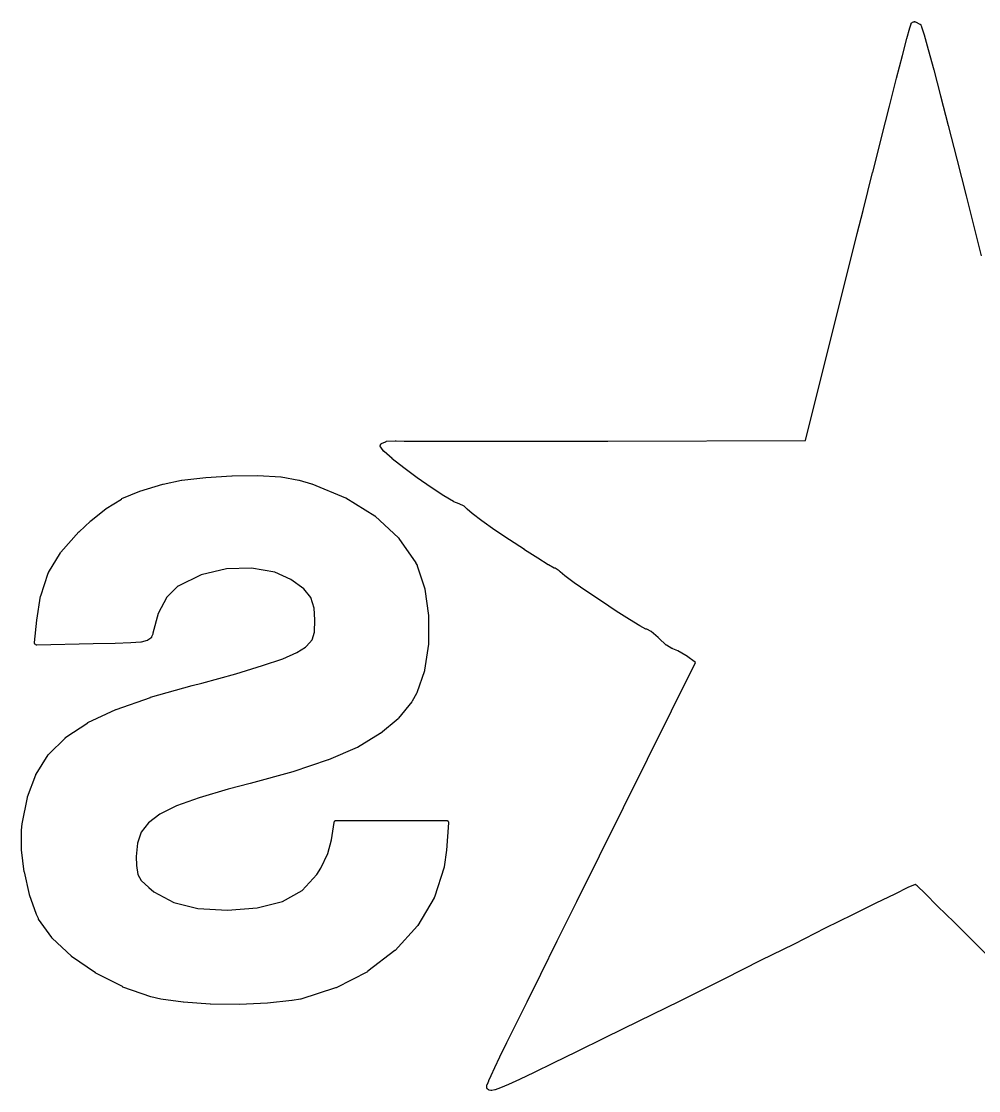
# Model space of a CAD drawing. Extents: x 65.4 to 99.6, y -143.1 to -96.2.
# Drawn here: x 95.485 to 97.555, y -142.633 to -140.321 of the extents above; entities that cross this region are included whole.
import ezdxf

# ---------------------------------------------------------------- set-up
doc = ezdxf.new("R2010")
doc.units = 0
doc.layers.add('BLACK', color=7, linetype='CONTINUOUS')

msp = doc.modelspace()

# ---------------------------------------------------------------- linework, layer by layer
at = {"layer": 'BLACK', "linetype": 'CONTINUOUS'}
for p, q in [((97.3999, -140.358), (97.4063, -140.335)), ((97.4063, -140.335), (97.4064, -140.335)), ((97.4064, -140.335), (97.4091, -140.326)), ((97.4064, -140.335), (97.4064, -140.335)), ((97.4064, -140.335), (97.4064, -140.335)), ((97.4091, -140.326), (97.4091, -140.326)), ((97.4091, -140.326), (97.4092, -140.326)), ((97.4092, -140.326), (97.4093, -140.325)), ((97.4093, -140.325), (97.4094, -140.325)), ((97.4094, -140.325), (97.4095, -140.325)), ((97.4095, -140.325), (97.4096, -140.325)), ((97.4096, -140.325), (97.4097, -140.325)), ((97.4097, -140.325), (97.4099, -140.324)), ((97.4099, -140.324), (97.4101, -140.324)), ((97.4101, -140.324), (97.4102, -140.324)), ((97.4102, -140.324), (97.4103, -140.324)), ((97.4103, -140.324), (97.4106, -140.324)), ((97.4106, -140.324), (97.4108, -140.323)), ((97.4108, -140.323), (97.411, -140.323)), ((97.411, -140.323), (97.4111, -140.323)), ((97.4111, -140.323), (97.4114, -140.323)), ((97.4114, -140.323), (97.4116, -140.323)), ((97.4116, -140.323), (97.4118, -140.323)), ((97.4118, -140.323), (97.412, -140.323)), ((97.412, -140.323), (97.4141, -140.322)), ((97.4141, -140.322), (97.4141, -140.322)), ((97.4141, -140.322), (97.4143, -140.322)), ((97.4143, -140.322), (97.4145, -140.322)), ((97.4145, -140.322), (97.4148, -140.322)), ((97.4148, -140.322), (97.4151, -140.322)), ((97.4151, -140.322), (97.4153, -140.321)), ((97.4153, -140.321), (97.4154, -140.321)), ((97.4154, -140.321), (97.4157, -140.321)), ((97.4157, -140.321), (97.416, -140.321)), ((97.416, -140.321), (97.4162, -140.321)), ((97.4162, -140.321), (97.4164, -140.321)), ((97.4164, -140.321), (97.4167, -140.321)), ((97.4167, -140.321), (97.417, -140.322)), ((97.417, -140.322), (97.4172, -140.322)), ((97.4172, -140.322), (97.4174, -140.322)), ((97.4174, -140.322), (97.4177, -140.322)), ((97.4177, -140.322), (97.4179, -140.322)), ((97.4179, -140.322), (97.4181, -140.322)), ((97.4181, -140.322), (97.4183, -140.322)), ((97.4183, -140.322), (97.4278, -140.327)), ((97.4278, -140.327), (97.4278, -140.327)), ((97.4278, -140.327), (97.428, -140.327)), ((97.428, -140.327), (97.4282, -140.327)), ((97.4282, -140.327), (97.4284, -140.327)), ((97.4284, -140.327), (97.4287, -140.327)), ((97.4287, -140.327), (97.4288, -140.328)), ((97.4288, -140.328), (97.4289, -140.328)), ((97.4289, -140.328), (97.4291, -140.328)), ((97.4291, -140.328), (97.4293, -140.328)), ((97.4293, -140.328), (97.4295, -140.328)), ((97.4295, -140.328), (97.4296, -140.328)), ((97.4296, -140.328), (97.4297, -140.329)), ((97.4297, -140.329), (97.4299, -140.329)), ((97.4299, -140.329), (97.43, -140.329)), ((97.43, -140.329), (97.4301, -140.329)), ((97.4301, -140.329), (97.4314, -140.332)), ((97.4314, -140.332), (97.4314, -140.332)), ((97.4314, -140.332), (97.4315, -140.333)), ((97.4315, -140.333), (97.4316, -140.333)), ((97.4316, -140.333), (97.437, -140.35)), ((97.3902, -140.395), (97.3999, -140.358)), ((97.3999, -140.358), (97.3999, -140.358)), ((97.3999, -140.358), (97.3999, -140.358)), ((97.437, -140.35), (97.437, -140.35)), ((97.437, -140.35), (97.437, -140.35)), ((97.437, -140.35), (97.4371, -140.35)), ((97.4371, -140.35), (97.4459, -140.382)), ((97.4459, -140.382), (97.446, -140.382)), ((97.446, -140.382), (97.446, -140.382)), ((97.446, -140.382), (97.4579, -140.426)), ((97.3775, -140.444), (97.3902, -140.395)), ((97.3902, -140.395), (97.3902, -140.395)), ((97.4579, -140.426), (97.4579, -140.426)), ((97.4579, -140.426), (97.4579, -140.426)), ((97.4579, -140.426), (97.4724, -140.482)), ((97.3623, -140.504), (97.3775, -140.444)), ((97.3775, -140.444), (97.3775, -140.444)), ((97.4724, -140.482), (97.4724, -140.482)), ((97.4724, -140.482), (97.4724, -140.482)), ((97.4724, -140.482), (97.4892, -140.546)), ((97.3449, -140.572), (97.3623, -140.504)), ((97.3623, -140.504), (97.3623, -140.504)), ((97.3623, -140.504), (97.3623, -140.504)), ((97.4892, -140.546), (97.4893, -140.546)), ((97.4893, -140.546), (97.5079, -140.619)), ((97.3258, -140.648), (97.3449, -140.572)), ((97.3449, -140.572), (97.3449, -140.572)), ((97.3449, -140.572), (97.3449, -140.572)), ((97.5079, -140.619), (97.5079, -140.619)), ((97.5079, -140.619), (97.5079, -140.619)), ((97.5079, -140.619), (97.528, -140.698)), ((97.3052, -140.73), (97.3257, -140.648)), ((97.3257, -140.648), (97.3258, -140.648)), ((97.528, -140.698), (97.528, -140.698)), ((97.528, -140.698), (97.528, -140.698)), ((97.528, -140.698), (97.5491, -140.782)), ((97.2925, -140.78), (97.3052, -140.73)), ((97.3052, -140.73), (97.3052, -140.73)), ((97.3052, -140.73), (97.3052, -140.73)), ((97.1807, -141.227), (97.2925, -140.78)), ((97.2925, -140.78), (97.2925, -140.78)), ((97.2925, -140.78), (97.2925, -140.78)), ((97.5491, -140.782), (97.5491, -140.782)), ((97.5491, -140.782), (97.5605, -140.828)), ((96.261, -141.239), (96.2611, -141.238)), ((96.2611, -141.24), (96.261, -141.239)), ((96.261, -141.239), (96.261, -141.239)), ((96.261, -141.239), (96.261, -141.239)), ((96.261, -141.239), (96.261, -141.239)), ((96.2611, -141.238), (96.2611, -141.238)), ((96.2611, -141.238), (96.2611, -141.238)), ((96.2611, -141.238), (96.2611, -141.238)), ((96.2611, -141.238), (96.2612, -141.238)), ((96.2612, -141.24), (96.2611, -141.24)), ((96.2611, -141.24), (96.2611, -141.24)), ((96.2612, -141.238), (96.2613, -141.237)), ((96.2613, -141.241), (96.2612, -141.24)), ((96.2612, -141.24), (96.2612, -141.24)), ((96.2613, -141.237), (96.2614, -141.237)), ((96.2614, -141.237), (96.2616, -141.236)), ((96.2614, -141.237), (96.2614, -141.237)), ((96.2614, -141.237), (96.2614, -141.237)), ((96.2616, -141.236), (96.2618, -141.236)), ((96.2618, -141.236), (96.2622, -141.235)), ((96.2618, -141.236), (96.2618, -141.236)), ((96.2618, -141.236), (96.2618, -141.236)), ((96.2622, -141.235), (96.2624, -141.235)), ((96.2624, -141.235), (96.2624, -141.235)), ((96.2624, -141.235), (96.2624, -141.235)), ((96.2624, -141.235), (96.2628, -141.235)), ((96.2628, -141.235), (96.2631, -141.234)), ((96.2631, -141.234), (96.2631, -141.234)), ((96.2631, -141.234), (96.2632, -141.234)), ((96.2632, -141.234), (96.2635, -141.234)), ((96.2635, -141.234), (96.264, -141.234)), ((96.264, -141.234), (96.2727, -141.23)), ((96.2727, -141.23), (96.2727, -141.23)), ((96.2727, -141.23), (96.2732, -141.23)), ((96.2732, -141.23), (96.2736, -141.229)), ((96.2736, -141.229), (96.2736, -141.229)), ((96.2736, -141.229), (96.2737, -141.229)), ((96.2737, -141.229), (96.2742, -141.229)), ((96.2742, -141.229), (96.2746, -141.229)), ((96.2746, -141.229), (96.2933, -141.228)), ((96.2746, -141.229), (96.2746, -141.229)), ((96.2746, -141.229), (96.2746, -141.229)), ((96.2933, -141.228), (96.2933, -141.228)), ((96.2933, -141.228), (96.2935, -141.228)), ((96.2935, -141.228), (96.2937, -141.228)), ((96.2937, -141.228), (96.2954, -141.228)), ((96.2954, -141.228), (96.3129, -141.229)), ((96.3129, -141.229), (96.3129, -141.229)), ((96.3129, -141.229), (96.3451, -141.229)), ((96.3451, -141.229), (96.3452, -141.229)), ((96.3452, -141.229), (96.3904, -141.229)), ((96.3904, -141.229), (96.3905, -141.229)), ((96.3905, -141.229), (96.4471, -141.229)), ((96.4471, -141.229), (96.5134, -141.229)), ((96.5134, -141.229), (96.5876, -141.229)), ((96.5876, -141.229), (96.668, -141.229)), ((96.668, -141.229), (96.7528, -141.229)), ((96.7528, -141.229), (97.1807, -141.227)), ((96.2615, -141.241), (96.2613, -141.241)), ((96.2618, -141.242), (96.2615, -141.241)), ((96.2615, -141.241), (96.2615, -141.241)), ((96.2615, -141.241), (96.2615, -141.241)), ((96.262, -141.242), (96.2618, -141.242)), ((96.2686, -141.251), (96.262, -141.242)), ((96.262, -141.242), (96.262, -141.242)), ((96.262, -141.242), (96.262, -141.242)), ((96.262, -141.242), (96.262, -141.242)), ((96.2689, -141.251), (96.2686, -141.251)), ((96.2692, -141.251), (96.2689, -141.251)), ((96.2693, -141.251), (96.2692, -141.251)), ((96.2867, -141.266), (96.2693, -141.251)), ((96.2693, -141.251), (96.2693, -141.251)), ((96.2693, -141.251), (96.2693, -141.251)), ((96.2868, -141.267), (96.2867, -141.266)), ((96.2869, -141.267), (96.2868, -141.267)), ((96.3118, -141.286), (96.2869, -141.267)), ((96.2869, -141.267), (96.2869, -141.267)), ((96.3119, -141.286), (96.3118, -141.286)), ((96.312, -141.286), (96.3119, -141.286)), ((96.3119, -141.286), (96.3119, -141.286)), ((96.341, -141.308), (96.312, -141.286)), ((95.8318, -141.313), (95.8836, -141.307)), ((95.8836, -141.307), (95.8837, -141.307)), ((95.8837, -141.307), (95.8838, -141.307)), ((95.8838, -141.307), (95.8839, -141.307)), ((95.8839, -141.307), (95.9402, -141.304)), ((95.9402, -141.304), (95.9403, -141.304)), ((95.9403, -141.304), (95.9404, -141.304)), ((95.9404, -141.304), (95.9405, -141.304)), ((95.9405, -141.304), (95.9961, -141.303)), ((95.9961, -141.303), (95.9961, -141.303)), ((95.9961, -141.303), (95.9963, -141.303)), ((95.9963, -141.303), (95.9964, -141.303)), ((95.9964, -141.303), (96.046, -141.306)), ((96.046, -141.306), (96.046, -141.306)), ((96.046, -141.306), (96.0463, -141.306)), ((96.0463, -141.306), (96.0465, -141.306)), ((96.0465, -141.306), (96.0848, -141.313)), ((96.3411, -141.308), (96.341, -141.308)), ((96.341, -141.308), (96.341, -141.308)), ((96.3709, -141.329), (96.3411, -141.308)), ((96.3411, -141.308), (96.3411, -141.308)), ((95.7413, -141.337), (95.7909, -141.322)), ((95.7909, -141.322), (95.791, -141.322)), ((95.791, -141.322), (95.7912, -141.322)), ((95.7912, -141.322), (95.7914, -141.322)), ((95.7914, -141.322), (95.8314, -141.313)), ((95.8314, -141.313), (95.8315, -141.313)), ((95.8315, -141.313), (95.8317, -141.313)), ((95.8317, -141.313), (95.8318, -141.313)), ((96.0848, -141.313), (96.0848, -141.313)), ((96.0848, -141.313), (96.0851, -141.313)), ((96.0851, -141.313), (96.0854, -141.313)), ((96.0854, -141.313), (96.1127, -141.321)), ((96.1127, -141.321), (96.1128, -141.321)), ((96.1128, -141.321), (96.113, -141.321)), ((96.113, -141.321), (96.1132, -141.321)), ((96.1132, -141.321), (96.1859, -141.351)), ((96.371, -141.329), (96.3709, -141.329)), ((96.3709, -141.329), (96.3709, -141.329)), ((96.3982, -141.347), (96.371, -141.329)), ((96.371, -141.329), (96.371, -141.329)), ((95.6687, -141.374), (95.7017, -141.354)), ((95.7017, -141.354), (95.7021, -141.353)), ((95.7017, -141.354), (95.7017, -141.354)), ((95.7021, -141.353), (95.7024, -141.353)), ((95.7024, -141.353), (95.7409, -141.337)), ((95.7409, -141.337), (95.7409, -141.337)), ((95.7409, -141.337), (95.7411, -141.337)), ((95.7411, -141.337), (95.7413, -141.337)), ((96.1859, -141.351), (96.186, -141.351)), ((96.186, -141.351), (96.1863, -141.351)), ((96.1863, -141.351), (96.1867, -141.351)), ((96.1867, -141.351), (96.2493, -141.39)), ((96.3983, -141.347), (96.3982, -141.347)), ((96.3982, -141.347), (96.3982, -141.347)), ((96.3984, -141.347), (96.3983, -141.347)), ((96.4195, -141.359), (96.3984, -141.347)), ((95.6349, -141.401), (95.6681, -141.374)), ((95.6681, -141.374), (95.6681, -141.374)), ((95.6681, -141.374), (95.6684, -141.374)), ((95.6684, -141.374), (95.6687, -141.374)), ((96.4198, -141.359), (96.4195, -141.359)), ((96.4202, -141.36), (96.4198, -141.359)), ((96.4317, -141.364), (96.4202, -141.36)), ((96.4202, -141.36), (96.4202, -141.36)), ((96.4423, -141.369), (96.4317, -141.364)), ((96.4488, -141.376), (96.4423, -141.369)), ((96.4489, -141.376), (96.4488, -141.376)), ((96.449, -141.376), (96.4489, -141.376)), ((96.4491, -141.376), (96.449, -141.376)), ((96.4597, -141.385), (96.4491, -141.376)), ((95.6346, -141.402), (95.6347, -141.401)), ((95.6347, -141.401), (95.6348, -141.401)), ((95.6348, -141.401), (95.6349, -141.401)), ((96.2493, -141.39), (96.2494, -141.39)), ((96.2494, -141.39), (96.2497, -141.39)), ((96.2497, -141.39), (96.2501, -141.391)), ((96.2501, -141.391), (96.3007, -141.438)), ((96.4598, -141.385), (96.4597, -141.385)), ((96.4599, -141.385), (96.4598, -141.385)), ((96.46, -141.385), (96.4599, -141.385)), ((96.4809, -141.401), (96.46, -141.385)), ((96.481, -141.401), (96.4809, -141.401)), ((96.509, -141.421), (96.481, -141.401)), ((96.481, -141.401), (96.481, -141.401)), ((96.481, -141.401), (96.481, -141.401)), ((95.5705, -141.469), (95.6094, -141.425)), ((95.6094, -141.425), (95.6094, -141.425)), ((95.6094, -141.425), (95.6096, -141.425)), ((95.6096, -141.425), (95.6097, -141.425)), ((95.6097, -141.425), (95.6346, -141.402)), ((96.5406, -141.442), (96.509, -141.421)), ((96.509, -141.421), (96.509, -141.421)), ((96.509, -141.421), (96.509, -141.421)), ((96.3007, -141.438), (96.3007, -141.438)), ((96.3007, -141.438), (96.3008, -141.438)), ((96.3008, -141.438), (96.3008, -141.438)), ((96.3008, -141.438), (96.3011, -141.438)), ((96.3011, -141.438), (96.3014, -141.439)), ((96.3014, -141.439), (96.3014, -141.439)), ((96.3014, -141.439), (96.3014, -141.439)), ((96.3014, -141.439), (96.3379, -141.492)), ((96.5407, -141.442), (96.5406, -141.442)), ((96.5726, -141.463), (96.5407, -141.442)), ((95.5437, -141.513), (95.5699, -141.47)), ((95.5699, -141.47), (95.57, -141.47)), ((95.57, -141.47), (95.5702, -141.469)), ((95.5702, -141.469), (95.5705, -141.469)), ((96.5726, -141.464), (96.5726, -141.463)), ((96.5726, -141.463), (96.5726, -141.463)), ((96.6015, -141.482), (96.5726, -141.464)), ((96.3379, -141.492), (96.338, -141.492)), ((96.338, -141.492), (96.3381, -141.493)), ((96.3381, -141.493), (96.3383, -141.493)), ((96.3383, -141.493), (96.3406, -141.497)), ((96.6016, -141.482), (96.6015, -141.482)), ((96.6242, -141.496), (96.6016, -141.482)), ((96.6016, -141.482), (96.6016, -141.482)), ((96.6016, -141.482), (96.6016, -141.482)), ((95.5269, -141.563), (95.5432, -141.514)), ((95.5432, -141.514), (95.5432, -141.514)), ((95.5432, -141.514), (95.5432, -141.514)), ((95.5432, -141.514), (95.5433, -141.514)), ((95.5433, -141.514), (95.5434, -141.514)), ((95.5434, -141.514), (95.5436, -141.513)), ((95.5436, -141.513), (95.5437, -141.513)), ((95.5437, -141.513), (95.5437, -141.513)), ((95.9286, -141.505), (95.8741, -141.518)), ((95.983, -141.503), (95.9286, -141.505)), ((96.0331, -141.512), (95.983, -141.503)), ((96.0678, -141.528), (96.0331, -141.512)), ((96.3406, -141.497), (96.3406, -141.498)), ((96.3406, -141.498), (96.3407, -141.498)), ((96.3407, -141.498), (96.3408, -141.498)), ((96.3408, -141.498), (96.3573, -141.548)), ((96.6243, -141.496), (96.6242, -141.496)), ((96.6244, -141.496), (96.6243, -141.496)), ((96.6245, -141.496), (96.6244, -141.496)), ((96.6374, -141.503), (96.6245, -141.496)), ((96.6375, -141.503), (96.6374, -141.503)), ((96.6374, -141.503), (96.6374, -141.503)), ((96.6379, -141.503), (96.6375, -141.503)), ((96.6383, -141.503), (96.6379, -141.503)), ((96.6384, -141.503), (96.6383, -141.503)), ((96.6383, -141.503), (96.6383, -141.503)), ((96.6385, -141.503), (96.6384, -141.503)), ((96.639, -141.503), (96.6385, -141.503)), ((96.6482, -141.509), (96.639, -141.503)), ((96.6498, -141.511), (96.6482, -141.509)), ((96.6501, -141.511), (96.6498, -141.511)), ((96.6503, -141.511), (96.6501, -141.511)), ((96.6504, -141.511), (96.6503, -141.511)), ((96.6599, -141.52), (96.6504, -141.511)), ((95.8741, -141.518), (95.8238, -141.542)), ((96.0957, -141.548), (96.0678, -141.528)), ((96.6601, -141.52), (96.6599, -141.52)), ((96.6602, -141.52), (96.6601, -141.52)), ((96.6804, -141.535), (96.6602, -141.52)), ((96.6602, -141.52), (96.6602, -141.52)), ((96.6805, -141.535), (96.6804, -141.535)), ((96.6804, -141.535), (96.6804, -141.535)), ((96.6804, -141.535), (96.6804, -141.535)), ((96.7078, -141.554), (96.6805, -141.535)), ((95.5267, -141.564), (95.5268, -141.563)), ((95.5268, -141.563), (95.5269, -141.563)), ((95.8232, -141.542), (95.7997, -141.566)), ((95.8238, -141.542), (95.8232, -141.542)), ((96.1111, -141.567), (96.0957, -141.548)), ((96.3573, -141.548), (96.3573, -141.548)), ((96.3573, -141.548), (96.3574, -141.548)), ((96.3574, -141.548), (96.3575, -141.549)), ((96.3575, -141.549), (96.3657, -141.606)), ((96.7079, -141.554), (96.7078, -141.554)), ((96.7078, -141.554), (96.7078, -141.554)), ((96.7391, -141.575), (96.7079, -141.554)), ((95.5185, -141.616), (95.5267, -141.564)), ((95.5267, -141.564), (95.5267, -141.564)), ((95.7997, -141.566), (95.781, -141.601)), ((96.1181, -141.59), (96.1111, -141.567)), ((96.7708, -141.596), (96.7391, -141.575)), ((96.7391, -141.575), (96.7391, -141.575)), ((95.781, -141.601), (95.7695, -141.644)), ((96.1197, -141.615), (96.1181, -141.59)), ((96.3657, -141.607), (96.3656, -141.667)), ((96.3657, -141.606), (96.3657, -141.606)), ((96.3657, -141.606), (96.3657, -141.607)), ((96.3657, -141.607), (96.3657, -141.607)), ((96.7709, -141.596), (96.7708, -141.596)), ((96.7708, -141.596), (96.7708, -141.596)), ((96.7997, -141.614), (96.7709, -141.596)), ((95.5135, -141.664), (95.5185, -141.616)), ((95.5185, -141.616), (95.5185, -141.616)), ((95.5185, -141.616), (95.5185, -141.616)), ((95.5185, -141.616), (95.5185, -141.616)), ((96.1187, -141.642), (96.1197, -141.615)), ((96.7998, -141.614), (96.7997, -141.614)), ((96.7997, -141.614), (96.7997, -141.614)), ((96.7997, -141.614), (96.7997, -141.614)), ((96.8223, -141.628), (96.7998, -141.614)), ((96.8224, -141.628), (96.8223, -141.628)), ((96.8225, -141.628), (96.8224, -141.628)), ((96.8226, -141.628), (96.8225, -141.628)), ((96.8355, -141.635), (96.8226, -141.628)), ((95.765, -141.655), (95.7588, -141.659)), ((95.7653, -141.654), (95.765, -141.655)), ((95.7657, -141.654), (95.7653, -141.654)), ((95.766, -141.654), (95.7657, -141.654)), ((95.7657, -141.654), (95.7657, -141.654)), ((95.7657, -141.654), (95.7657, -141.654)), ((95.7663, -141.653), (95.766, -141.654)), ((95.7665, -141.653), (95.7663, -141.653)), ((95.7663, -141.653), (95.7663, -141.653)), ((95.7663, -141.653), (95.7663, -141.653)), ((95.7667, -141.652), (95.7665, -141.653)), ((95.7691, -141.646), (95.7667, -141.652)), ((95.7667, -141.652), (95.7667, -141.652)), ((95.7692, -141.646), (95.7691, -141.646)), ((95.7691, -141.646), (95.7691, -141.646)), ((95.7691, -141.646), (95.7691, -141.646)), ((95.7691, -141.646), (95.7691, -141.646)), ((95.7694, -141.645), (95.7692, -141.646)), ((95.7695, -141.644), (95.7694, -141.645)), ((95.7694, -141.645), (95.7694, -141.645)), ((95.7694, -141.645), (95.7694, -141.645)), ((95.7694, -141.645), (95.7694, -141.645)), ((96.1136, -141.658), (96.1187, -141.642)), ((96.8356, -141.635), (96.8355, -141.635)), ((96.8357, -141.635), (96.8356, -141.635)), ((96.8361, -141.635), (96.8357, -141.635)), ((96.8365, -141.635), (96.8361, -141.635)), ((96.8366, -141.635), (96.8365, -141.635)), ((96.8365, -141.635), (96.8365, -141.635)), ((96.8367, -141.635), (96.8366, -141.635)), ((96.8375, -141.635), (96.8367, -141.635)), ((96.8471, -141.64), (96.8375, -141.635)), ((96.862, -141.653), (96.8471, -141.64)), ((96.8635, -141.655), (96.862, -141.653)), ((96.8636, -141.655), (96.8635, -141.655)), ((96.8637, -141.655), (96.8636, -141.655)), ((96.8793, -141.67), (96.8637, -141.655)), ((96.8637, -141.655), (96.8637, -141.655)), ((95.5135, -141.665), (95.5135, -141.664)), ((95.5136, -141.665), (95.5135, -141.665)), ((95.5135, -141.665), (95.5135, -141.665)), ((95.5135, -141.665), (95.5135, -141.665)), ((95.5135, -141.665), (95.5135, -141.665)), ((95.5136, -141.666), (95.5136, -141.665)), ((95.5137, -141.666), (95.5136, -141.666)), ((95.5138, -141.666), (95.5137, -141.666)), ((95.5137, -141.666), (95.5137, -141.666)), ((95.5139, -141.667), (95.5138, -141.666)), ((95.514, -141.667), (95.5139, -141.667)), ((95.5141, -141.667), (95.514, -141.667)), ((95.5142, -141.667), (95.5141, -141.667)), ((95.5144, -141.668), (95.5142, -141.667)), ((95.5145, -141.668), (95.5144, -141.668)), ((95.5146, -141.668), (95.5145, -141.668)), ((95.5148, -141.668), (95.5146, -141.668)), ((95.515, -141.668), (95.5148, -141.668)), ((95.5152, -141.668), (95.515, -141.668)), ((95.5153, -141.669), (95.5152, -141.668)), ((95.5155, -141.669), (95.5153, -141.669)), ((95.5158, -141.669), (95.5155, -141.669)), ((95.516, -141.669), (95.5158, -141.669)), ((95.5161, -141.669), (95.516, -141.669)), ((95.5164, -141.669), (95.5161, -141.669)), ((95.5166, -141.669), (95.5164, -141.669)), ((95.5168, -141.669), (95.5166, -141.669)), ((95.517, -141.67), (95.5168, -141.669)), ((95.5173, -141.67), (95.517, -141.67)), ((95.5176, -141.67), (95.5173, -141.67)), ((95.5178, -141.67), (95.5176, -141.67)), ((95.518, -141.67), (95.5178, -141.67)), ((95.5183, -141.67), (95.518, -141.67)), ((95.5185, -141.67), (95.5183, -141.67)), ((95.5186, -141.67), (95.5185, -141.67)), ((95.6403, -141.667), (95.5186, -141.67)), ((95.6404, -141.667), (95.6403, -141.667)), ((95.6881, -141.666), (95.6404, -141.667)), ((95.6882, -141.666), (95.6881, -141.666)), ((95.6881, -141.666), (95.6881, -141.666)), ((95.6881, -141.666), (95.6881, -141.666)), ((95.7216, -141.665), (95.6882, -141.666)), ((95.7217, -141.665), (95.7216, -141.665)), ((95.7218, -141.665), (95.7217, -141.665)), ((95.7219, -141.665), (95.7218, -141.665)), ((95.7436, -141.663), (95.7219, -141.665)), ((95.7439, -141.663), (95.7436, -141.663)), ((95.7443, -141.663), (95.7439, -141.663)), ((95.7569, -141.66), (95.7443, -141.663)), ((95.7443, -141.663), (95.7443, -141.663)), ((95.757, -141.66), (95.7569, -141.66)), ((95.7569, -141.66), (95.7569, -141.66)), ((95.7569, -141.66), (95.7569, -141.66)), ((95.7574, -141.66), (95.757, -141.66)), ((95.7578, -141.66), (95.7574, -141.66)), ((95.7579, -141.66), (95.7578, -141.66)), ((95.7583, -141.659), (95.7579, -141.66)), ((95.7579, -141.66), (95.7579, -141.66)), ((95.7587, -141.659), (95.7583, -141.659)), ((95.7588, -141.659), (95.7587, -141.659)), ((95.7588, -141.659), (95.7588, -141.659)), ((95.7588, -141.659), (95.7588, -141.659)), ((96.0809, -141.686), (96.0993, -141.674)), ((96.0993, -141.674), (96.1019, -141.672)), ((96.1019, -141.672), (96.1136, -141.658)), ((96.3655, -141.668), (96.357, -141.724)), ((96.3656, -141.667), (96.3655, -141.667)), ((96.3655, -141.667), (96.3655, -141.668)), ((96.3656, -141.667), (96.3656, -141.667)), ((96.8797, -141.67), (96.8793, -141.67)), ((96.8793, -141.67), (96.8793, -141.67)), ((96.8793, -141.67), (96.8793, -141.67)), ((96.8801, -141.67), (96.8797, -141.67)), ((96.8915, -141.677), (96.8801, -141.67)), ((96.8801, -141.67), (96.8801, -141.67)), ((96.8801, -141.67), (96.8801, -141.67)), ((96.8801, -141.67), (96.8801, -141.67)), ((96.8916, -141.677), (96.8915, -141.677)), ((96.8917, -141.677), (96.8916, -141.677)), ((96.8921, -141.677), (96.8917, -141.677)), ((96.8924, -141.677), (96.8921, -141.677)), ((96.8925, -141.677), (96.8924, -141.677)), ((96.8926, -141.677), (96.8925, -141.677)), ((96.893, -141.678), (96.8926, -141.677)), ((96.8934, -141.678), (96.893, -141.678)), ((96.8935, -141.678), (96.8934, -141.678)), ((96.8934, -141.678), (96.8934, -141.678)), ((96.8936, -141.678), (96.8935, -141.678)), ((96.9043, -141.682), (96.8936, -141.678)), ((96.8936, -141.678), (96.8936, -141.678)), ((96.0065, -141.714), (96.0504, -141.699)), ((96.0504, -141.699), (96.0809, -141.686)), ((96.9216, -141.692), (96.9043, -141.682)), ((96.9229, -141.693), (96.9216, -141.692)), ((96.923, -141.693), (96.9229, -141.693)), ((96.9427, -141.707), (96.923, -141.693)), ((95.9485, -141.732), (96.0065, -141.714)), ((96.3568, -141.725), (96.3399, -141.773)), ((96.3569, -141.725), (96.3568, -141.725)), ((96.357, -141.725), (96.3569, -141.725)), ((96.357, -141.724), (96.357, -141.725)), ((96.7352, -142.125), (96.9427, -141.707)), ((95.875, -141.752), (95.9485, -141.732)), ((95.7643, -141.782), (95.854, -141.757)), ((95.854, -141.757), (95.8541, -141.757)), ((95.8541, -141.757), (95.875, -141.752)), ((95.8541, -141.757), (95.8541, -141.757)), ((95.8541, -141.757), (95.8541, -141.757)), ((95.6897, -141.809), (95.764, -141.783)), ((95.764, -141.783), (95.7641, -141.782)), ((95.764, -141.783), (95.764, -141.783)), ((95.7641, -141.782), (95.7643, -141.782)), ((96.3293, -141.792), (96.3008, -141.828)), ((96.3295, -141.792), (96.3293, -141.792)), ((96.3297, -141.791), (96.3295, -141.792)), ((96.3395, -141.774), (96.3297, -141.791)), ((96.3297, -141.791), (96.3297, -141.791)), ((96.3397, -141.774), (96.3395, -141.774)), ((96.3399, -141.773), (96.3397, -141.774)), ((96.3399, -141.773), (96.3399, -141.773)), ((95.6291, -141.837), (95.6893, -141.809)), ((95.6893, -141.809), (95.6893, -141.809)), ((95.6893, -141.809), (95.6895, -141.809)), ((95.6895, -141.809), (95.6897, -141.809)), ((95.581, -141.869), (95.6285, -141.838)), ((95.6285, -141.838), (95.6288, -141.837)), ((95.6285, -141.838), (95.6285, -141.838)), ((95.6288, -141.837), (95.6291, -141.837)), ((96.3001, -141.829), (96.2617, -141.861)), ((96.3004, -141.828), (96.3001, -141.829)), ((96.3007, -141.828), (96.3004, -141.828)), ((96.3008, -141.828), (96.3007, -141.828)), ((96.2611, -141.861), (96.2115, -141.891)), ((96.2614, -141.861), (96.2611, -141.861)), ((96.2617, -141.861), (96.2614, -141.861)), ((96.2617, -141.861), (96.2617, -141.861)), ((95.5439, -141.906), (95.5802, -141.87)), ((95.5802, -141.87), (95.5803, -141.87)), ((95.5803, -141.87), (95.5806, -141.869)), ((95.5806, -141.869), (95.581, -141.869)), ((95.5168, -141.949), (95.5432, -141.907)), ((95.5432, -141.907), (95.5433, -141.907)), ((95.5433, -141.907), (95.5436, -141.906)), ((95.5433, -141.907), (95.5433, -141.907)), ((95.5433, -141.907), (95.5433, -141.907)), ((95.5436, -141.906), (95.5439, -141.906)), ((95.5439, -141.906), (95.5439, -141.906)), ((95.5439, -141.906), (95.5439, -141.906)), ((96.211, -141.891), (96.1488, -141.918)), ((96.2112, -141.891), (96.211, -141.891)), ((96.2115, -141.891), (96.2112, -141.891)), ((96.2115, -141.891), (96.2115, -141.891)), ((96.1484, -141.918), (96.0722, -141.944)), ((96.1486, -141.918), (96.1484, -141.918)), ((96.1488, -141.918), (96.1486, -141.918)), ((96.1488, -141.918), (96.1488, -141.918)), ((95.4983, -141.998), (95.5163, -141.95)), ((95.5163, -141.95), (95.5164, -141.949)), ((95.5164, -141.949), (95.5168, -141.949)), ((95.5168, -141.949), (95.5168, -141.949)), ((96.0719, -141.944), (95.9801, -141.969)), ((96.072, -141.944), (96.0719, -141.944)), ((96.0721, -141.944), (96.072, -141.944)), ((96.0722, -141.944), (96.0721, -141.944)), ((95.9801, -141.969), (95.9325, -141.981)), ((95.9801, -141.969), (95.9801, -141.969)), ((95.9801, -141.969), (95.9801, -141.969)), ((95.487, -142.056), (95.4981, -141.999)), ((95.4981, -141.999), (95.4981, -141.999)), ((95.4981, -141.999), (95.4982, -141.999)), ((95.4982, -141.999), (95.4983, -141.998)), ((95.8693, -142), (95.8204, -142.017)), ((95.9325, -141.981), (95.8693, -142)), ((95.8204, -142.017), (95.7844, -142.035)), ((95.7844, -142.035), (95.7596, -142.054)), ((96.1636, -142.05), (96.1639, -142.049)), ((96.1639, -142.049), (96.1642, -142.049)), ((96.1642, -142.049), (96.1643, -142.049)), ((96.1643, -142.049), (96.1644, -142.049)), ((96.1644, -142.049), (96.1648, -142.049)), ((96.1648, -142.049), (96.1652, -142.049)), ((96.1652, -142.049), (96.1653, -142.049)), ((96.1653, -142.049), (96.1654, -142.049)), ((96.1654, -142.049), (96.1658, -142.049)), ((96.1658, -142.049), (96.1661, -142.049)), ((96.1661, -142.049), (96.1662, -142.049)), ((96.1662, -142.049), (96.1663, -142.049)), ((96.1663, -142.049), (96.4038, -142.049)), ((96.4038, -142.049), (96.404, -142.049)), ((96.404, -142.049), (96.4041, -142.049)), ((96.4041, -142.049), (96.4045, -142.049)), ((96.4045, -142.049), (96.4048, -142.049)), ((96.4048, -142.049), (96.4049, -142.049)), ((96.4049, -142.049), (96.4051, -142.049)), ((96.4051, -142.049), (96.4054, -142.049)), ((96.4054, -142.049), (96.4057, -142.049)), ((96.4057, -142.049), (96.4059, -142.049)), ((96.4059, -142.049), (96.406, -142.049)), ((96.406, -142.049), (96.4063, -142.049)), ((96.4063, -142.049), (96.4066, -142.05)), ((95.4851, -142.111), (95.4852, -142.071)), ((95.4852, -142.07), (95.4869, -142.056)), ((95.4852, -142.071), (95.4852, -142.07)), ((95.4852, -142.07), (95.4852, -142.07)), ((95.4852, -142.071), (95.4852, -142.071)), ((95.4869, -142.056), (95.4869, -142.056)), ((95.4869, -142.056), (95.487, -142.056)), ((95.487, -142.056), (95.487, -142.056)), ((95.7596, -142.054), (95.7441, -142.074)), ((96.1557, -142.091), (96.1614, -142.053)), ((96.1614, -142.053), (96.1615, -142.052)), ((96.1614, -142.053), (96.1614, -142.053)), ((96.1614, -142.053), (96.1614, -142.053)), ((96.1614, -142.053), (96.1614, -142.053)), ((96.1615, -142.052), (96.1616, -142.052)), ((96.1616, -142.052), (96.1617, -142.052)), ((96.1617, -142.052), (96.1619, -142.051)), ((96.1617, -142.052), (96.1617, -142.052)), ((96.1619, -142.051), (96.1621, -142.051)), ((96.1621, -142.051), (96.1621, -142.051)), ((96.1621, -142.051), (96.1622, -142.051)), ((96.1622, -142.051), (96.1624, -142.051)), ((96.1624, -142.051), (96.1627, -142.05)), ((96.1627, -142.05), (96.1627, -142.05)), ((96.1627, -142.05), (96.1628, -142.05)), ((96.1628, -142.05), (96.1631, -142.05)), ((96.1631, -142.05), (96.1634, -142.05)), ((96.1634, -142.05), (96.1635, -142.05)), ((96.1635, -142.05), (96.1636, -142.05)), ((96.4087, -142.054), (96.4045, -142.113)), ((96.4066, -142.05), (96.4067, -142.05)), ((96.4067, -142.05), (96.4068, -142.05)), ((96.4068, -142.05), (96.4071, -142.05)), ((96.4071, -142.05), (96.4073, -142.05)), ((96.4073, -142.05), (96.4074, -142.05)), ((96.4074, -142.05), (96.4075, -142.05)), ((96.4075, -142.05), (96.4077, -142.051)), ((96.4077, -142.051), (96.4079, -142.051)), ((96.4079, -142.051), (96.408, -142.051)), ((96.408, -142.051), (96.4081, -142.051)), ((96.4081, -142.051), (96.4082, -142.052)), ((96.4082, -142.052), (96.4084, -142.052)), ((96.4084, -142.052), (96.4084, -142.052)), ((96.4084, -142.052), (96.4085, -142.052)), ((96.4085, -142.052), (96.4086, -142.052)), ((96.4086, -142.052), (96.4087, -142.053)), ((96.4087, -142.053), (96.4087, -142.053)), ((96.4087, -142.053), (96.4087, -142.053)), ((96.4087, -142.053), (96.4087, -142.053)), ((96.4087, -142.053), (96.4087, -142.054)), ((96.4087, -142.054), (96.4087, -142.054)), ((96.4087, -142.054), (96.4087, -142.054)), ((95.7441, -142.074), (95.7358, -142.098)), ((96.1475, -142.12), (96.1557, -142.091)), ((95.4852, -142.111), (95.4851, -142.111)), ((95.4852, -142.112), (95.4852, -142.111)), ((95.4914, -142.16), (95.4852, -142.112)), ((95.4852, -142.112), (95.4852, -142.112)), ((95.7358, -142.098), (95.7334, -142.127)), ((96.4045, -142.113), (96.3995, -142.149)), ((96.4045, -142.113), (96.4045, -142.113)), ((96.4045, -142.113), (96.4045, -142.113)), ((96.4045, -142.113), (96.4045, -142.113)), ((95.7334, -142.127), (95.7337, -142.146)), ((96.1328, -142.152), (96.1475, -142.12)), ((96.6861, -142.224), (96.7352, -142.125)), ((96.7352, -142.125), (96.7352, -142.125)), ((96.7352, -142.125), (96.7352, -142.125)), ((95.4915, -142.16), (95.4914, -142.16)), ((95.5027, -142.209), (95.4915, -142.16)), ((95.4915, -142.16), (95.4915, -142.16)), ((95.4915, -142.16), (95.4915, -142.16)), ((95.7337, -142.146), (95.7366, -142.166)), ((96.1239, -142.166), (96.1328, -142.152)), ((96.3993, -142.15), (96.3781, -142.215)), ((96.3994, -142.15), (96.3993, -142.15)), ((96.3995, -142.149), (96.3994, -142.15)), ((96.3995, -142.149), (96.3995, -142.149)), ((95.7366, -142.166), (95.7444, -142.179)), ((95.7444, -142.179), (95.7606, -142.194)), ((96.0921, -142.2), (96.1239, -142.166)), ((97.4176, -142.187), (97.4021, -142.194)), ((97.4216, -142.19), (97.4176, -142.187)), ((95.5028, -142.209), (95.5027, -142.209)), ((95.5028, -142.21), (95.5028, -142.209)), ((95.5029, -142.21), (95.5028, -142.21)), ((95.5176, -142.252), (95.5029, -142.21)), ((95.7606, -142.194), (95.7713, -142.203)), ((95.7713, -142.203), (95.8144, -142.226)), ((96.0496, -142.224), (96.0921, -142.2)), ((97.3733, -142.208), (97.3328, -142.228)), ((97.4021, -142.194), (97.3733, -142.208)), ((97.3733, -142.208), (97.3733, -142.208)), ((97.4389, -142.207), (97.4216, -142.19)), ((97.466, -142.234), (97.4389, -142.207)), ((97.4389, -142.207), (97.4389, -142.207)), ((95.8144, -142.226), (95.8666, -142.239)), ((95.9947, -142.238), (96.0496, -142.224)), ((96.3776, -142.216), (96.3421, -142.276)), ((96.3778, -142.215), (96.3776, -142.216)), ((96.3776, -142.216), (96.3776, -142.216)), ((96.3776, -142.216), (96.3776, -142.216)), ((96.378, -142.215), (96.3778, -142.215)), ((96.3781, -142.215), (96.378, -142.215)), ((96.378, -142.215), (96.378, -142.215)), ((96.378, -142.215), (96.378, -142.215)), ((96.6439, -142.309), (96.6861, -142.224)), ((96.6861, -142.224), (96.6861, -142.224)), ((96.6861, -142.224), (96.6861, -142.224)), ((97.3328, -142.228), (97.2822, -142.253)), ((97.3328, -142.228), (97.3328, -142.228)), ((97.4661, -142.234), (97.466, -142.234)), ((97.502, -142.269), (97.4661, -142.234)), ((95.5177, -142.252), (95.5176, -142.252)), ((95.5178, -142.252), (95.5177, -142.252)), ((95.5177, -142.252), (95.5177, -142.252)), ((95.522, -142.261), (95.5178, -142.252)), ((95.8666, -142.239), (95.9309, -142.243)), ((95.9309, -142.243), (95.9947, -142.238)), ((97.2821, -142.253), (97.2228, -142.282)), ((97.2822, -142.253), (97.2821, -142.253)), ((97.2821, -142.253), (97.2821, -142.253)), ((95.5222, -142.262), (95.522, -142.261)), ((95.5224, -142.262), (95.5222, -142.262)), ((95.5507, -142.302), (95.5224, -142.262)), ((95.5224, -142.262), (95.5224, -142.262)), ((96.3415, -142.277), (96.2936, -142.33)), ((96.3416, -142.276), (96.3415, -142.276)), ((96.3415, -142.276), (96.3415, -142.277)), ((96.3415, -142.277), (96.3415, -142.277)), ((96.3418, -142.276), (96.3416, -142.276)), ((96.3421, -142.276), (96.3418, -142.276)), ((96.3421, -142.276), (96.3421, -142.276)), ((97.5021, -142.269), (97.502, -142.269)), ((97.502, -142.269), (97.502, -142.269)), ((97.5457, -142.313), (97.5021, -142.269)), ((95.5509, -142.303), (95.5507, -142.302)), ((95.5507, -142.302), (95.5507, -142.302)), ((95.5507, -142.302), (95.5507, -142.302)), ((95.5507, -142.302), (95.5507, -142.302)), ((95.5514, -142.303), (95.5509, -142.303)), ((95.5931, -142.342), (95.5514, -142.303)), ((95.5514, -142.303), (95.5514, -142.303)), ((95.5514, -142.303), (95.5514, -142.303)), ((95.5514, -142.303), (95.5514, -142.303)), ((95.5514, -142.303), (95.5514, -142.303)), ((97.2227, -142.282), (97.1559, -142.316)), ((97.2228, -142.282), (97.2227, -142.282)), ((96.6083, -142.381), (96.6439, -142.309)), ((96.6439, -142.309), (96.6439, -142.309)), ((97.1559, -142.316), (97.083, -142.352)), ((97.1559, -142.316), (97.1559, -142.316)), ((97.5458, -142.313), (97.5457, -142.313)), ((97.5457, -142.313), (97.5457, -142.313)), ((97.5962, -142.363), (97.5458, -142.313)), ((95.5934, -142.343), (95.5931, -142.342)), ((95.5936, -142.343), (95.5934, -142.343)), ((95.5937, -142.343), (95.5936, -142.343)), ((95.6452, -142.378), (95.5937, -142.343)), ((96.2929, -142.33), (96.2341, -142.375)), ((96.2932, -142.33), (96.2929, -142.33)), ((96.2935, -142.33), (96.2932, -142.33)), ((96.2936, -142.33), (96.2935, -142.33)), ((97.0829, -142.352), (97.0055, -142.391)), ((97.083, -142.352), (97.0829, -142.352)), ((95.6455, -142.378), (95.6452, -142.378)), ((95.6457, -142.379), (95.6455, -142.378)), ((95.6458, -142.379), (95.6457, -142.379)), ((95.7036, -142.408), (95.6458, -142.379)), ((96.2333, -142.376), (96.1654, -142.411)), ((96.2336, -142.376), (96.2333, -142.376)), ((96.234, -142.375), (96.2336, -142.376)), ((96.2341, -142.375), (96.234, -142.375)), ((96.5786, -142.441), (96.6082, -142.381)), ((96.6082, -142.381), (96.6083, -142.381)), ((96.6083, -142.381), (96.6083, -142.381)), ((97.0055, -142.391), (96.907, -142.44)), ((95.7038, -142.408), (95.7036, -142.408)), ((95.7041, -142.409), (95.7038, -142.408)), ((95.7042, -142.409), (95.7041, -142.409)), ((95.7647, -142.43), (95.7042, -142.409)), ((96.1645, -142.411), (96.0891, -142.435)), ((96.1649, -142.411), (96.1645, -142.411)), ((96.1653, -142.411), (96.1649, -142.411)), ((96.1654, -142.411), (96.1653, -142.411)), ((95.7649, -142.43), (95.7647, -142.43)), ((95.7651, -142.43), (95.7649, -142.43)), ((95.7652, -142.43), (95.7651, -142.43)), ((95.7865, -142.435), (95.7652, -142.43)), ((95.7866, -142.435), (95.7865, -142.435)), ((95.7868, -142.435), (95.7866, -142.435)), ((95.7869, -142.435), (95.7868, -142.435)), ((95.8349, -142.442), (95.7869, -142.435)), ((95.8351, -142.442), (95.8349, -142.442)), ((95.8353, -142.442), (95.8351, -142.442)), ((95.8936, -142.446), (95.8353, -142.442)), ((95.8353, -142.442), (95.8353, -142.442)), ((96.0701, -142.438), (96.0175, -142.444)), ((96.0702, -142.438), (96.0701, -142.438)), ((96.0704, -142.438), (96.0702, -142.438)), ((96.0705, -142.438), (96.0704, -142.438)), ((96.0885, -142.435), (96.0705, -142.438)), ((96.0888, -142.435), (96.0885, -142.435)), ((96.089, -142.435), (96.0888, -142.435)), ((96.0891, -142.435), (96.089, -142.435)), ((96.5543, -142.49), (96.5785, -142.441)), ((96.5785, -142.441), (96.5786, -142.441)), ((96.907, -142.44), (96.8204, -142.483)), ((96.907, -142.44), (96.907, -142.44)), ((95.8937, -142.446), (95.8936, -142.446)), ((95.8938, -142.446), (95.8937, -142.446)), ((95.8939, -142.446), (95.8938, -142.446)), ((95.9564, -142.447), (95.8939, -142.446)), ((95.9565, -142.447), (95.9564, -142.447)), ((95.9566, -142.447), (95.9565, -142.447)), ((96.0172, -142.444), (95.9566, -142.447)), ((95.9566, -142.447), (95.9566, -142.447)), ((96.0173, -142.444), (96.0172, -142.444)), ((96.0175, -142.444), (96.0173, -142.444)), ((96.0175, -142.444), (96.0175, -142.444)), ((96.8204, -142.483), (96.7469, -142.519)), ((96.8204, -142.483), (96.8204, -142.483)), ((96.5348, -142.529), (96.5542, -142.49)), ((96.5542, -142.49), (96.5543, -142.49)), ((96.5543, -142.49), (96.5543, -142.49)), ((96.5198, -142.56), (96.5348, -142.529)), ((96.5348, -142.529), (96.5348, -142.529)), ((96.5348, -142.529), (96.5348, -142.529)), ((96.7468, -142.519), (96.6853, -142.549)), ((96.7469, -142.519), (96.7468, -142.519)), ((96.7468, -142.519), (96.7468, -142.519)), ((96.6852, -142.549), (96.6347, -142.574)), ((96.6853, -142.549), (96.6852, -142.549)), ((96.6852, -142.549), (96.6852, -142.549)), ((96.5086, -142.583), (96.5198, -142.56)), ((96.5198, -142.56), (96.5198, -142.56)), ((96.6347, -142.574), (96.5941, -142.594)), ((96.6347, -142.574), (96.6347, -142.574)), ((96.6347, -142.574), (96.6347, -142.574)), ((96.4955, -142.611), (96.5006, -142.6)), ((96.5006, -142.6), (96.5007, -142.6)), ((96.5007, -142.6), (96.5085, -142.583)), ((96.5007, -142.6), (96.5007, -142.6)), ((96.5007, -142.6), (96.5007, -142.6)), ((96.5085, -142.583), (96.5086, -142.583)), ((96.5086, -142.583), (96.5086, -142.583)), ((96.594, -142.594), (96.5623, -142.609)), ((96.5941, -142.594), (96.594, -142.594)), ((96.594, -142.594), (96.594, -142.594)), ((96.4912, -142.624), (96.4913, -142.623)), ((96.4912, -142.625), (96.4912, -142.624)), ((96.4912, -142.624), (96.4912, -142.624)), ((96.4912, -142.624), (96.4912, -142.624)), ((96.4912, -142.624), (96.4912, -142.624)), ((96.4912, -142.624), (96.4912, -142.624)), ((96.4913, -142.626), (96.4912, -142.625)), ((96.4913, -142.623), (96.4914, -142.623)), ((96.4914, -142.627), (96.4913, -142.626)), ((96.4913, -142.626), (96.4913, -142.626)), ((96.4913, -142.626), (96.4913, -142.626)), ((96.4914, -142.623), (96.4925, -142.619)), ((96.4915, -142.627), (96.4914, -142.627)), ((96.4916, -142.628), (96.4915, -142.627)), ((96.4915, -142.627), (96.4915, -142.627)), ((96.4915, -142.627), (96.4915, -142.627)), ((96.4925, -142.619), (96.4925, -142.619)), ((96.4925, -142.619), (96.4926, -142.619)), ((96.4926, -142.619), (96.4955, -142.612)), ((96.4926, -142.619), (96.4926, -142.619)), ((96.4955, -142.612), (96.4955, -142.611)), ((96.4955, -142.611), (96.4955, -142.611)), ((96.4955, -142.611), (96.4955, -142.611)), ((96.5207, -142.627), (96.5093, -142.631)), ((96.5208, -142.627), (96.5207, -142.627)), ((96.5209, -142.627), (96.5208, -142.627)), ((96.521, -142.627), (96.5209, -142.627)), ((96.5381, -142.62), (96.521, -142.627)), ((96.5382, -142.62), (96.5381, -142.62)), ((96.5383, -142.62), (96.5382, -142.62)), ((96.5382, -142.62), (96.5382, -142.62)), ((96.5622, -142.609), (96.5383, -142.62)), ((96.5623, -142.609), (96.5622, -142.609)), ((96.5622, -142.609), (96.5622, -142.609)), ((96.5622, -142.609), (96.5622, -142.609)), ((96.4918, -142.628), (96.4916, -142.628)), ((96.4921, -142.629), (96.4918, -142.628)), ((96.4918, -142.628), (96.4918, -142.628)), ((96.4918, -142.628), (96.4918, -142.628)), ((96.4923, -142.629), (96.4921, -142.629)), ((96.4924, -142.629), (96.4923, -142.629)), ((96.4923, -142.629), (96.4923, -142.629)), ((96.4927, -142.629), (96.4924, -142.629)), ((96.493, -142.63), (96.4927, -142.629)), ((96.4931, -142.63), (96.493, -142.63)), ((96.493, -142.63), (96.493, -142.63)), ((96.493, -142.63), (96.493, -142.63)), ((96.4939, -142.63), (96.4931, -142.63)), ((96.4941, -142.631), (96.4939, -142.63)), ((96.4942, -142.631), (96.4941, -142.631)), ((96.4943, -142.631), (96.4942, -142.631)), ((96.4951, -142.631), (96.4943, -142.631)), ((96.4955, -142.631), (96.4951, -142.631)), ((96.4958, -142.632), (96.4955, -142.631)), ((96.4959, -142.632), (96.4958, -142.632)), ((96.496, -142.632), (96.4959, -142.632)), ((96.4963, -142.632), (96.496, -142.632)), ((96.4967, -142.632), (96.4963, -142.632)), ((96.4968, -142.632), (96.4967, -142.632)), ((96.4999, -142.633), (96.4968, -142.632)), ((96.5, -142.633), (96.4999, -142.633)), ((96.4999, -142.633), (96.4999, -142.633)), ((96.5004, -142.633), (96.5, -142.633)), ((96.5008, -142.633), (96.5004, -142.633)), ((96.5009, -142.633), (96.5008, -142.633)), ((96.501, -142.633), (96.5009, -142.633)), ((96.5014, -142.633), (96.501, -142.633)), ((96.5018, -142.633), (96.5014, -142.633)), ((96.5019, -142.633), (96.5018, -142.633)), ((96.502, -142.633), (96.5019, -142.633)), ((96.5019, -142.633), (96.5019, -142.633)), ((96.5087, -142.631), (96.502, -142.633)), ((96.509, -142.631), (96.5087, -142.631)), ((96.5093, -142.631), (96.509, -142.631)), ((96.5093, -142.631), (96.5093, -142.631))]:
    msp.add_line(p, q, dxfattribs=at)

doc.saveas('drawing.dxf')
